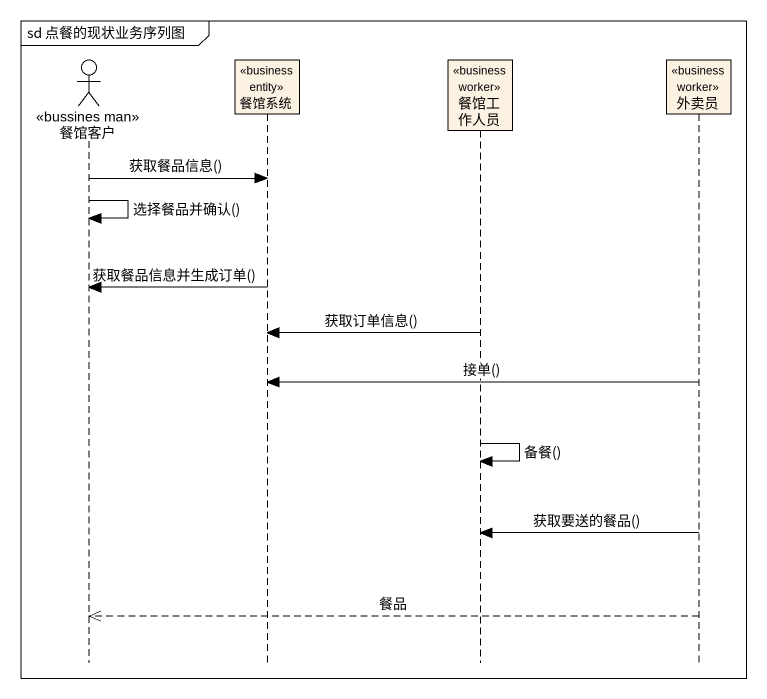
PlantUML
@startuml
mainframe sd 点餐的现状业务序列图
hide footbox
actor 餐馆客户 <<bussines man>>
participant 餐馆系统 <<business entity>>
participant 餐馆工作人员 <<business worker>>
participant 外卖员 <<business worker>>

餐馆客户 -> 餐馆系统 : 获取餐品信息()
餐馆客户 -> 餐馆客户 : 选择餐品并确认()
餐馆系统 -> 餐馆客户 : 获取餐品信息并生成订单()
餐馆工作人员 -> 餐馆系统 : 获取订单信息()
外卖员 -> 餐馆系统 : 接单()
餐馆工作人员 -> 餐馆工作人员 : 备餐()
外卖员 -> 餐馆工作人员 : 获取要送的餐品()
外卖员 -->> 餐馆客户 : 餐品
@enduml
